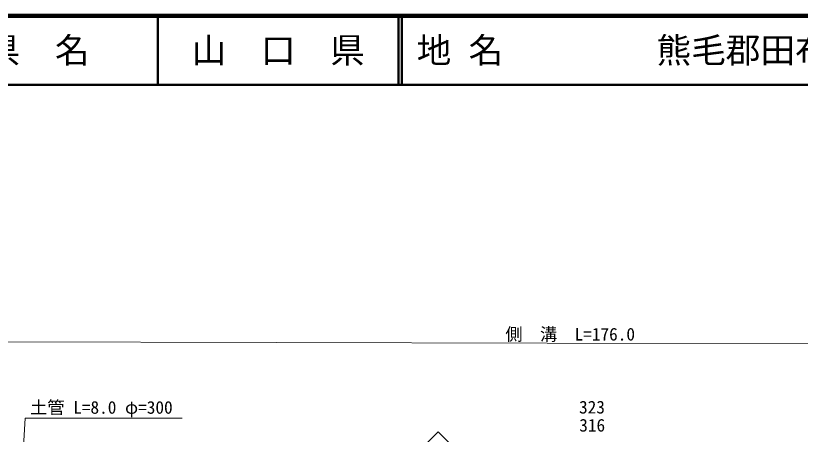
# Model space of a CAD drawing. Units: millimetres, scale not verified. Extents: x 40000 to 680000, y 20000 to 380000.
# Drawn here: x 312462 to 425783, y 319510 to 380000 of the extents above; entities that cross this region are included whole.
import ezdxf
from ezdxf.enums import TextEntityAlignment as Align

# ---------------------------------------------------------------- set-up
doc = ezdxf.new("R2010")
doc.units = ezdxf.units.MM
doc.header["$LTSCALE"] = 1000
for name, color, linetype, lineweight in [('M-STR-HTXT', 7, 'Continuous', 13), ('M-STR-STRC', 7, 'Continuous', 25), ('M-TTL', 2, 'Continuous', 140), ('M-TTL-LINE', 7, 'Continuous', 50)]:
    doc.layers.add(name, color=color, linetype=linetype, lineweight=lineweight)
doc.layers.add('M-TTL-TXT', color=7, linetype='Continuous')
doc.styles.add('ＭＳ ゴシック', font='')
doc.styles.get('ＭＳ ゴシック').set_extended_font_data('MS Gothic')

msp = doc.modelspace()

# ---------------------------------------------------------------- linework, layer by layer
at = {"layer": 'M-STR-HTXT'}
for p, q in [((310953, 332872), (486848, 332439)), ((312471, 296760), (313818, 321836)), ((313817, 321821), (336524, 321821))]:
    msp.add_line(p, q, dxfattribs=at)
at = {"layer": 'M-STR-STRC'}
for p, q in [((369233, 315630), (373476, 319872)), ((373476, 319872), (377719, 315630))]:
    msp.add_line(p, q, dxfattribs=at)
at = {"layer": 'M-TTL'}
msp.add_line((680000, 380000), (40000, 380000), dxfattribs=at)
at = {"layer": 'M-TTL-LINE'}
for p, q in [((333000, 380000), (333000, 370000)), ((367750, 380000), (367750, 370000)), ((368250, 380000), (368250, 370000)), ((40000, 370000), (680000, 370000))]:
    msp.add_line(p, q, dxfattribs=at)

# ---------------------------------------------------------------- texts
at = {"layer": 'M-STR-HTXT', "style": 'ＭＳ ゴシック'}
for s, p in [('側\u3000溝\u3000L=176.0', (383181, 332512)), ('土管 L=8.0 φ=300', (314523, 321933))]:
    msp.add_text(s, height=1833, dxfattribs=at).set_placement(p, align=Align.BOTTOM_LEFT)
at = {"layer": 'M-STR-STRC', "style": 'ＭＳ ゴシック'}
for s, p in [('323', (393824, 321968)), ('316', (393853, 319357))]:
    msp.add_text(s, height=1833, dxfattribs=at).set_placement(p, align=Align.BOTTOM_LEFT)
at = {"layer": 'M-TTL-TXT', "style": 'ＭＳ ゴシック'}
for s, p in [('県\u3000名', (315625, 375000)), ('山\u3000口\u3000県', (350375, 375000))]:
    msp.add_text(s, height=3666, dxfattribs=at).set_placement(p, align=Align.MIDDLE_CENTER)
for s, p in [('地 名', (370380, 375000)), ('熊毛郡田布施町大字麻郷', (405024, 375000))]:
    msp.add_text(s, height=3666, dxfattribs=at).set_placement(p, align=Align.MIDDLE_LEFT)

doc.saveas('drawing.dxf')
